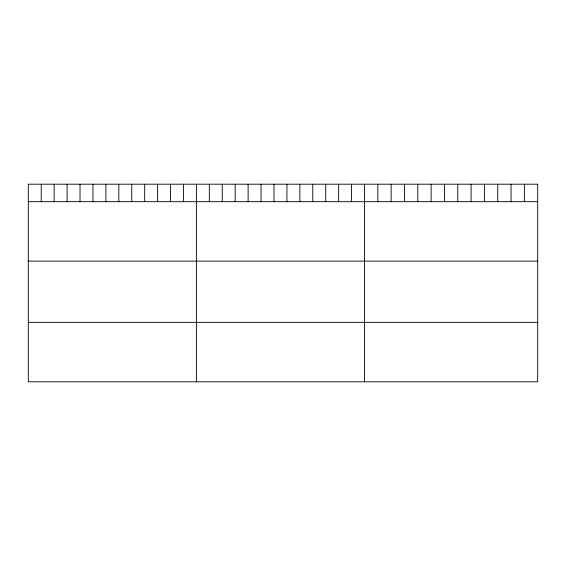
<?xml version="1.0" encoding="UTF-8"?>
<svg xmlns="http://www.w3.org/2000/svg" width="566" height="566" viewBox="0 0 566 566"><rect width="100%" height="100%" fill="white"/><g stroke="black" fill="none" stroke-linecap="round" stroke-linejoin="round"><path stroke-width="0.85" d="M28.3 201.68L537.7 201.68M28.3 261.117L537.7 261.117M28.3 322.365L537.7 322.365M524.378 184.198L524.378 201.68M511.056 184.198L511.056 201.68M497.733 184.198L497.733 201.68M484.411 184.198L484.411 201.68M471.089 184.198L471.089 201.68M457.767 184.198L457.767 201.68M444.437 184.198L444.437 201.68M431.115 184.198L431.115 201.68M417.793 184.198L417.793 201.68M404.471 184.198L404.471 201.68M391.148 184.198L391.148 201.68M377.826 184.198L377.826 201.68M364.504 184.198L364.504 381.802M351.571 184.198L351.571 201.68M338.645 184.198L338.645 201.68M325.712 184.198L325.712 201.68M312.779 184.198L312.779 201.68M299.853 184.198L299.853 201.68M286.92 184.198L286.92 201.68M273.986 184.198L273.986 201.68M261.053 184.198L261.053 201.68M248.127 184.198L248.127 201.68M235.194 184.198L235.194 201.68M222.261 184.198L222.261 201.68M209.335 184.198L209.335 201.68M196.402 184.198L196.402 381.802M183.469 184.198L183.469 201.68M170.543 184.198L170.543 201.68M157.61 184.198L157.61 201.68M144.677 184.198L144.677 201.68M131.751 184.198L131.751 201.68M118.818 184.198L118.818 201.68M105.884 184.198L105.884 201.68M92.951 184.198L92.951 201.68M80.025 184.198L80.025 201.68M67.092 184.198L67.092 201.68M54.159 184.198L54.159 201.68M41.233 184.198L41.233 201.68M537.7 184.198L28.3 184.198L28.3 381.802L537.7 381.802L537.7 184.198"/></g></svg>
